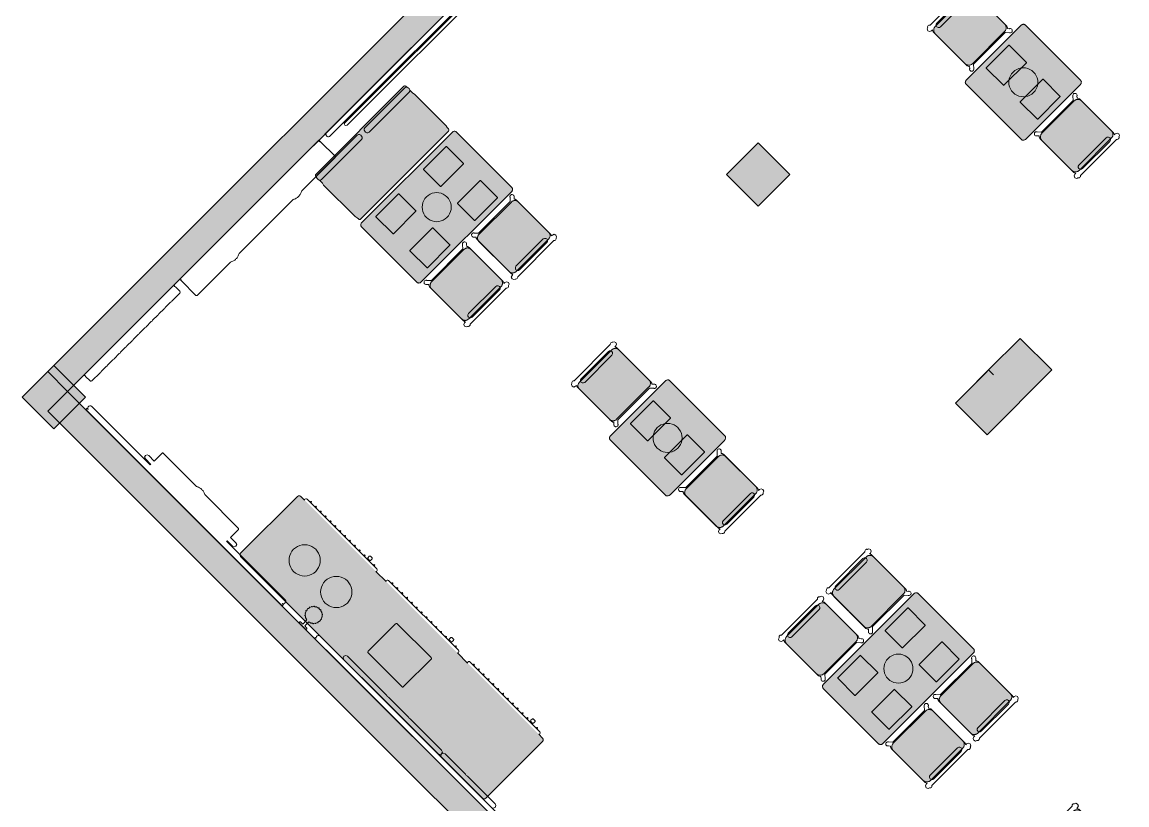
# Model space of a CAD drawing. Extents: x 2172.2 to 2210.6, y 415.3 to 458.1.
# Drawn here: x 2172.16 to 2182.04, y 437.28 to 444.28 of the extents above; entities that cross this region are included whole.
import ezdxf

# ---------------------------------------------------------------- set-up
doc = ezdxf.new("R2010")
doc.units = 0
for name, color, linetype, lineweight in [('AYAA_M3_BANQUETTES', 7, 'CONTINUOUS', 18), ('AYAA_M3_CHAIRS', 7, 'CONTINUOUS', 18), ('AYAA_M3_COLUMNS', 8, 'CONTINUOUS', 30), ('AYAA_M3_FINE_DETAIL', 8, 'CONTINUOUS', 9), ('AYAA_M3_SERVICE', 7, 'CONTINUOUS', 18), ('AYAA_M3_TABLES', 7, 'CONTINUOUS', 18), ('AYAA_M3_WALL_DECOR', 32, 'CONTINUOUS', 13), ('AYAA_M3_WALL_LIGHTS', 32, 'CONTINUOUS', 13), ('AYAA_M3_WALLS', 7, 'CONTINUOUS', 30)]:
    doc.layers.add(name, color=color, linetype=linetype, lineweight=lineweight)

# ---------------------------------------------------------------- blocks, each defined once
blk = doc.blocks.new('AYAA_M3_ARCHITECTURE')
at = {"layer": 'AYAA_M3_COLUMNS', "true_color": 0xcfdadc}
for points in [[(-10.97166, 8.919112), (-11.254499, 8.636272), (-11.537308, 8.919147), (-11.254499, 9.201951)], [(-9.297087, 7.065432), (-9.193361, 7.169158), (-9.150741, 7.126539), (-9.193356, 7.169164), (-8.910547, 7.451969), (-8.627707, 7.169129), (-9.207532, 6.589305), (-9.49034, 6.87218), (-9.207532, 7.154984)], [(-17.554712, 7.207803), (-17.271873, 6.924963), (-17.554712, 6.642124), (-17.837521, 6.924998)]]:
    blk.add_hatch(color=256, dxfattribs=at).paths.add_polyline_path(points)
at = {"layer": 'AYAA_M3_WALLS', "true_color": 0xe1e6e6}
for points in [[(-17.430969, 6.977996), (-17.607746, 7.154773), (-13.39339, 11.369129), (-17.363581, 15.33932), (-17.186804, 15.516096), (-13.039837, 11.369129)], [(-17.430969, 6.977996), (-3.56182, -6.891153), (-3.738596, -7.06793), (-17.607746, 6.80122)]]:
    blk.add_hatch(color=256, dxfattribs=at).paths.add_polyline_path(points)
at = {"layer": 'AYAA_M3_COLUMNS', "linetype": 'CONTINUOUS', "lineweight": -2}
for points in [[(-10.97166, 8.919112), (-11.254499, 8.636272), (-11.537308, 8.919147), (-11.254499, 9.201951)], [(-9.297087, 7.065432), (-9.193361, 7.169158), (-9.150741, 7.126539), (-9.193356, 7.169164), (-8.910547, 7.451969), (-8.627707, 7.169129), (-9.207532, 6.589305), (-9.49034, 6.87218), (-9.207532, 7.154984)], [(-17.554712, 7.207803), (-17.271873, 6.924963), (-17.554712, 6.642124), (-17.837521, 6.924998)]]:
    blk.add_lwpolyline(points, close=True, dxfattribs=at)
at = {"layer": 'AYAA_M3_WALLS', "linetype": 'CONTINUOUS', "lineweight": -2}
for points in [[(-17.430969, 6.977996), (-17.607746, 7.154773), (-13.39339, 11.369129), (-17.363581, 15.33932), (-17.186804, 15.516096), (-13.039837, 11.369129)], [(-17.430969, 6.977996), (-3.56182, -6.891153), (-3.738596, -7.06793), (-17.607746, 6.80122)]]:
    blk.add_lwpolyline(points, close=True, dxfattribs=at)
blk = doc.blocks.new('AYAA_M3_UNIQUE_WALL_COMPOSITION_01')
at = {"color": 0, "linetype": 'CONTINUOUS', "lineweight": -2}
blk.add_lwpolyline([(-0.88, -0.008), (-0.878931, -0.004005), (-0.875994, -0.001069), (-0.872429, -0.000115), (-0.872314, 0), (-0.88, 0), (-0.88, 0.013), (0.88, 0.013), (0.88, 0), (0.872314, 0), (0.872429, -0.000115), (0.875994, -0.001069), (0.878931, -0.004005), (0.88, -0.008), (0.88, -0.192), (0.878931, -0.195995), (0.875994, -0.198931), (0.872, -0.2), (0.451423, -0.2), (0.444652, -0.203656), (0.438095, -0.206627), (0.431358, -0.209162), (0.42447, -0.211252), (0.41746, -0.212886), (0.410358, -0.214059), (0.403194, -0.214764), (0.396, -0.215), (0.388805, -0.214764), (0.381642, -0.214059), (0.37454, -0.212886), (0.36753, -0.211252), (0.360641, -0.209162), (0.353905, -0.206627), (0.347348, -0.203656), (0.340577, -0.2), (-0.340577, -0.2), (-0.347348, -0.203656), (-0.353905, -0.206627), (-0.360641, -0.209162), (-0.36753, -0.211252), (-0.37454, -0.212886), (-0.381642, -0.214059), (-0.388805, -0.214764), (-0.396, -0.215), (-0.403194, -0.214764), (-0.410358, -0.214059), (-0.41746, -0.212886), (-0.42447, -0.211252), (-0.431358, -0.209162), (-0.438095, -0.206627), (-0.444652, -0.203656), (-0.451423, -0.2), (-0.872, -0.2), (-0.875994, -0.198931), (-0.878931, -0.195995), (-0.88, -0.192)], close=True, dxfattribs=at)
blk = doc.blocks.new('AYAA_M3_UNIQUE_WALL_COMPOSITION_06')
at = {"color": 0, "linetype": 'CONTINUOUS', "lineweight": -2}
blk.add_lwpolyline([(-0.5675, -0.018), (-0.5675, -0.007), (0.5675, -0.007), (0.5675, -0.018), (0.562889, -0.018), (0.565897, -0.021008), (0.5675, -0.027), (0.5675, -0.083), (0.565897, -0.088992), (0.561492, -0.093397), (0.5555, -0.095), (0.45341, -0.095), (0.445893, -0.098439), (0.438376, -0.095), (0.372338, -0.095), (0.364821, -0.098439), (0.357305, -0.095), (0.291267, -0.095), (0.28375, -0.098439), (0.276233, -0.095), (0.210195, -0.095), (0.202679, -0.098439), (0.195162, -0.095), (0.129124, -0.095), (0.121607, -0.098439), (0.11409, -0.095), (0.048053, -0.095), (0.040536, -0.098439), (0.033019, -0.095), (-0.033019, -0.095), (-0.040536, -0.098439), (-0.048053, -0.095), (-0.11409, -0.095), (-0.121607, -0.098439), (-0.129124, -0.095), (-0.195162, -0.095), (-0.202679, -0.098439), (-0.210195, -0.095), (-0.276233, -0.095), (-0.28375, -0.098439), (-0.291267, -0.095), (-0.357305, -0.095), (-0.364821, -0.098439), (-0.372338, -0.095), (-0.438376, -0.095), (-0.445893, -0.098439), (-0.45341, -0.095), (-0.5555, -0.095), (-0.561492, -0.093397), (-0.565897, -0.088992), (-0.5675, -0.083), (-0.5675, -0.027), (-0.565897, -0.021008), (-0.562889, -0.018)], close=True, dxfattribs=at)
blk = doc.blocks.new('AYAA_M3_SCONCE')
at = {"color": 0, "linetype": 'CONTINUOUS', "lineweight": -2}
blk.add_lwpolyline([(-0.066057, -0.178967), (-0.064423, -0.178291), (-0.064952, -0.1775), (-0.069291, -0.168701), (-0.071015, -0.163622), (-0.072921, -0.164412), (-0.075043, -0.163533), (-0.075921, -0.161412), (-0.075043, -0.15929), (-0.072921, -0.158412), (-0.072618, -0.158538), (-0.074358, -0.149789), (-0.074835, -0.142517), (-0.076, -0.143), (-0.078121, -0.142121), (-0.079, -0.14), (-0.078121, -0.137879), (-0.076, -0.137), (-0.074835, -0.137483), (-0.074358, -0.130211), (-0.072618, -0.121462), (-0.072921, -0.121588), (-0.075043, -0.12071), (-0.075921, -0.118588), (-0.075043, -0.116467), (-0.072921, -0.115588), (-0.071015, -0.116378), (-0.069291, -0.111299), (-0.064952, -0.1025), (-0.064423, -0.101709), (-0.066057, -0.101033), (-0.066935, -0.098911), (-0.066057, -0.09679), (-0.063935, -0.095911), (-0.061814, -0.09679), (-0.061555, -0.097416), (-0.059501, -0.094343), (-0.053033, -0.086967), (-0.050898, -0.085095), (-0.051891, -0.084684), (-0.052769, -0.082563), (-0.051891, -0.080442), (-0.049769, -0.079563), (-0.047648, -0.080442), (-0.0471, -0.081764), (-0.045657, -0.080499), (-0.0375, -0.075048), (-0.033493, -0.073072), (-0.033693, -0.072989), (-0.034572, -0.070868), (-0.033693, -0.068747), (-0.031572, -0.067868), (-0.02945, -0.068747), (-0.028646, -0.07069), (-0.019411, -0.067556), (-0.013177, -0.066316), (-0.013816, -0.064774), (-0.012937, -0.062652), (-0.012, -0.062264), (-0.012, -0.014), (-0.037, -0.014), (-0.040995, -0.012931), (-0.043931, -0.009995), (-0.045, -0.006), (-0.043931, -0.002005), (-0.040995, 0.000931), (-0.037, 0.002), (0.037, 0.002), (0.040995, 0.000931), (0.043931, -0.002005), (0.045, -0.006), (0.043931, -0.009995), (0.040995, -0.012931), (0.037, -0.014), (0.012, -0.014), (0.012, -0.062264), (0.012937, -0.062652), (0.013816, -0.064774), (0.013177, -0.066316), (0.019411, -0.067556), (0.028646, -0.07069), (0.02945, -0.068747), (0.031572, -0.067868), (0.033693, -0.068747), (0.034572, -0.070868), (0.033693, -0.072989), (0.033493, -0.073072), (0.0375, -0.075048), (0.045657, -0.080499), (0.0471, -0.081764), (0.047648, -0.080442), (0.049769, -0.079563), (0.051891, -0.080442), (0.052769, -0.082563), (0.051891, -0.084684), (0.050898, -0.085095), (0.053033, -0.086967), (0.059501, -0.094343), (0.061555, -0.097416), (0.061814, -0.09679), (0.063935, -0.095911), (0.066057, -0.09679), (0.066935, -0.098911), (0.066057, -0.101033), (0.064423, -0.101709), (0.064952, -0.1025), (0.069291, -0.111299), (0.071015, -0.116378), (0.072921, -0.115588), (0.075043, -0.116467), (0.075921, -0.118588), (0.075043, -0.12071), (0.072921, -0.121588), (0.072618, -0.121462), (0.074358, -0.130211), (0.074835, -0.137483), (0.076, -0.137), (0.078121, -0.137879), (0.079, -0.14), (0.078121, -0.142121), (0.076, -0.143), (0.074835, -0.142517), (0.074358, -0.149789), (0.072618, -0.158538), (0.072921, -0.158412), (0.075043, -0.15929), (0.075921, -0.161412), (0.075043, -0.163533), (0.072921, -0.164412), (0.071015, -0.163622), (0.069291, -0.168701), (0.064952, -0.1775), (0.064423, -0.178291), (0.066057, -0.178967), (0.066935, -0.181089), (0.066057, -0.18321), (0.063935, -0.184089), (0.061814, -0.18321), (0.061555, -0.182584), (0.059501, -0.185657), (0.053033, -0.193033), (0.050898, -0.194905), (0.051891, -0.195316), (0.052769, -0.197437), (0.051891, -0.199558), (0.049769, -0.200437), (0.047648, -0.199558), (0.0471, -0.198236), (0.045657, -0.199501), (0.0375, -0.204952), (0.033493, -0.206928), (0.033693, -0.207011), (0.034572, -0.209132), (0.033693, -0.211253), (0.031572, -0.212132), (0.02945, -0.211253), (0.028646, -0.20931), (0.019411, -0.212444), (0.013177, -0.213684), (0.013816, -0.215226), (0.012937, -0.217348), (0.010816, -0.218226), (0.008695, -0.217348), (0.007816, -0.215226), (0.008131, -0.214467), (0, -0.215), (-0.008131, -0.214467), (-0.007816, -0.215226), (-0.008695, -0.217348), (-0.010816, -0.218226), (-0.012937, -0.217348), (-0.013816, -0.215226), (-0.013177, -0.213684), (-0.019411, -0.212444), (-0.028646, -0.20931), (-0.02945, -0.211253), (-0.031572, -0.212132), (-0.033693, -0.211253), (-0.034572, -0.209132), (-0.033693, -0.207011), (-0.033493, -0.206928), (-0.0375, -0.204952), (-0.045657, -0.199501), (-0.0471, -0.198236), (-0.047648, -0.199558), (-0.049769, -0.200437), (-0.051891, -0.199558), (-0.052769, -0.197437), (-0.051891, -0.195316), (-0.050898, -0.194905), (-0.053033, -0.193033), (-0.059501, -0.185657), (-0.061555, -0.182584), (-0.061814, -0.18321), (-0.063935, -0.184089), (-0.066057, -0.18321), (-0.066935, -0.181089)], close=True, dxfattribs=at)
blk = doc.blocks.new('AYAA_M3_UNIQUE_WALL_COMPOSITION_25')
at = {"color": 0, "linetype": 'CONTINUOUS', "lineweight": -2}
for points in [[(-1.242, 0.00436), (1.242, 0.00436), (1.242, -0.00576), (1.234257, -0.00576), (1.239788, -0.011291), (1.242, -0.01956), (1.242, -0.02784), (1.239788, -0.036109), (1.233709, -0.042188), (1.22544, -0.0444), (-1.22544, -0.0444), (-1.233709, -0.042188), (-1.239788, -0.036109), (-1.242, -0.02784), (-1.242, -0.01956), (-1.239788, -0.011291), (-1.234257, -0.00576), (-1.242, -0.00576)], [(-0.945518, -0.04486), (-0.596095, -0.04486), (-0.584101, -0.049834), (-0.572093, -0.04486), (-0.314493, -0.04486), (-0.298243, -0.051597), (-0.291512, -0.06786), (-0.298243, -0.084123), (-0.314493, -0.09086), (-0.572093, -0.09086), (-0.584101, -0.085886), (-0.596095, -0.09086), (-0.945518, -0.09086), (-0.961781, -0.084123), (-0.968518, -0.06786), (-0.961781, -0.051597)], [(-0.268469, -0.04486), (0.1288, -0.04486), (0.137619, -0.04852), (0.146454, -0.04486), (0.404054, -0.04486), (0.41477, -0.049303), (0.425495, -0.04486), (0.921633, -0.04486), (0.937866, -0.051597), (0.94459, -0.06786), (0.937866, -0.084123), (0.921633, -0.09086), (0.425495, -0.09086), (0.41477, -0.086417), (0.404054, -0.09086), (0.146454, -0.09086), (0.137619, -0.0872), (0.1288, -0.09086), (-0.268469, -0.09086), (-0.284733, -0.084123), (-0.291469, -0.06786), (-0.284733, -0.051597)]]:
    blk.add_lwpolyline(points, close=True, dxfattribs=at)
blk = doc.blocks.new('AYAA_M3_UNIQUE_WALL_COMPOSITION_26')
at = {"color": 0, "linetype": 'CONTINUOUS', "lineweight": -2}
blk.add_lwpolyline([(-0.552, -0.05632), (-0.483, -0.05632), (-0.483, -0.04942), (-1.22544, -0.04942), (-1.233709, -0.047208), (-1.239788, -0.041129), (-1.242, -0.03286), (-1.242, -0.02458), (-1.239788, -0.016311), (-1.233709, -0.010232), (-1.22716, -0.00848), (-1.242, -0.00848), (-1.242, 0.00808), (1.242, 0.00808), (1.242, -0.00848), (1.22716, -0.00848), (1.233709, -0.010232), (1.239788, -0.016311), (1.242, -0.02458), (1.242, -0.03286), (1.239788, -0.041129), (1.233709, -0.047208), (1.22544, -0.04942), (0.483, -0.04942), (0.483, -0.05632), (0.552, -0.05632), (0.566948, -0.062518), (0.57314, -0.07748), (0.566948, -0.092442), (0.552, -0.09864), (0.483, -0.09864), (0.483, -0.19892), (0.482017, -0.202595), (0.479315, -0.205297), (0.47564, -0.20628), (0.053346, -0.20628), (0.048829, -0.208695), (0.042248, -0.211676), (0.035487, -0.214221), (0.028574, -0.216318), (0.021538, -0.217959), (0.01441, -0.219136), (0.007221, -0.219844), (0, -0.22008), (-0.007221, -0.219844), (-0.01441, -0.219136), (-0.021538, -0.217959), (-0.028574, -0.216318), (-0.035487, -0.214221), (-0.042248, -0.211676), (-0.048829, -0.208695), (-0.053346, -0.20628), (-0.47564, -0.20628), (-0.479315, -0.205297), (-0.482017, -0.202595), (-0.483, -0.19892), (-0.483, -0.09864), (-0.552, -0.09864), (-0.566962, -0.092442), (-0.57316, -0.07748), (-0.566962, -0.062518)], close=True, dxfattribs=at)
blk = doc.blocks.new('AYAA_M3_UNIQUE_WALL_COMPOSITION_27')
at = {"color": 0, "linetype": 'CONTINUOUS', "lineweight": -2}
for points in [[(-1.103088, -0.000782), (1.103088, -0.000782), (1.103088, -0.00977), (1.09621, -0.00977), (1.101123, -0.014682), (1.103088, -0.022027), (1.103088, -0.029381), (1.101123, -0.036725), (1.095724, -0.042124), (1.08838, -0.044088), (-1.08838, -0.044088), (-1.095724, -0.042124), (-1.101123, -0.036725), (-1.103088, -0.029381), (-1.103088, -0.022027), (-1.101123, -0.014682), (-1.09621, -0.00977), (-1.103088, -0.00977)], [(-0.914932, -0.05861), (-0.904532, -0.054302), (0.904532, -0.054302), (0.914932, -0.05861), (0.91924, -0.06901), (0.914932, -0.07941), (0.904532, -0.083718), (-0.904532, -0.083718), (-0.914932, -0.07941), (-0.91924, -0.06901)]]:
    blk.add_lwpolyline(points, close=True, dxfattribs=at)
blk = doc.blocks.new('AYAA_M3_CHAIR_OLIVE')
at = {"true_color": 0x729160}
blk.add_hatch(color=256, dxfattribs=at).paths.add_polyline_path([(-0.247475, -0.204863), (-0.248872, -0.200013), (-0.249717, -0.195038), (-0.25, -0.19), (-0.25, 0.19), (-0.249717, 0.195038), (-0.248872, 0.200013), (-0.247475, 0.204863), (-0.245544, 0.209525), (-0.243103, 0.213941), (-0.240182, 0.218057), (-0.23682, 0.22182), (-0.233057, 0.225182), (-0.228941, 0.228103), (-0.224525, 0.230544), (-0.219863, 0.232475), (-0.215013, 0.233872), (-0.210038, 0.234717), (-0.205, 0.235), (0.205, 0.235), (0.210038, 0.234717), (0.215013, 0.233872), (0.219863, 0.232475), (0.224525, 0.230544), (0.228941, 0.228103), (0.233057, 0.225182), (0.23682, 0.22182), (0.240182, 0.218057), (0.243103, 0.213941), (0.245544, 0.209525), (0.247475, 0.204863), (0.248872, 0.200013), (0.249717, 0.195038), (0.25, 0.19), (0.25, -0.19), (0.249717, -0.195038), (0.248872, -0.200013), (0.247475, -0.204863), (0.245544, -0.209525), (0.243103, -0.213941), (0.240182, -0.218057), (0.23682, -0.22182), (0.233057, -0.225182), (0.228941, -0.228103), (0.224525, -0.230544), (0.219863, -0.232475), (0.215013, -0.233872), (0.210038, -0.234717), (0.205, -0.235), (-0.205, -0.235), (-0.210038, -0.234717), (-0.215013, -0.233872), (-0.219863, -0.232475), (-0.224525, -0.230544), (-0.228941, -0.228103), (-0.233057, -0.225182), (-0.23682, -0.22182), (-0.240182, -0.218057), (-0.243103, -0.213941), (-0.245544, -0.209525)])
at = {"color": 0, "linetype": 'CONTINUOUS', "lineweight": -2}
for points in [[(-0.255, -0.233), (-0.242972, -0.233), (-0.245992, -0.22998), (-0.25, -0.215), (-0.25, 0.215), (-0.245992, 0.22998), (-0.240149, 0.235823), (-0.252556, 0.249383), (-0.254118, 0.250179), (-0.258321, 0.254382), (-0.26102, 0.259679), (-0.26195, 0.26555), (-0.26102, 0.271421), (-0.258321, 0.276718), (-0.254118, 0.280921), (-0.248821, 0.28362), (-0.24295, 0.28455), (-0.237079, 0.28362), (-0.231782, 0.280921), (-0.227579, 0.276718), (-0.22608, 0.273776), (-0.20172, 0.24715), (-0.200943, 0.245), (0.200943, 0.245), (0.20172, 0.24715), (0.22608, 0.273776), (0.227579, 0.276718), (0.231782, 0.280921), (0.237079, 0.28362), (0.24295, 0.28455), (0.248821, 0.28362), (0.254118, 0.280921), (0.258321, 0.276718), (0.26102, 0.271421), (0.26195, 0.26555), (0.26102, 0.259679), (0.258321, 0.254382), (0.254118, 0.250179), (0.252556, 0.249383), (0.240149, 0.235823), (0.245992, 0.22998), (0.25, 0.215), (0.25, -0.215), (0.245992, -0.22998), (0.242972, -0.233), (0.255, -0.233), (0.270556, -0.239444), (0.277, -0.255), (0.270556, -0.270556), (0.259027, -0.275332), (0.258321, -0.276718), (0.254118, -0.280921), (0.248821, -0.28362), (0.24295, -0.28455), (0.237079, -0.28362), (0.231782, -0.280921), (0.227861, -0.277), (-0.227861, -0.277), (-0.231782, -0.280921), (-0.237079, -0.28362), (-0.24295, -0.28455), (-0.248821, -0.28362), (-0.254118, -0.280921), (-0.258321, -0.276718), (-0.259027, -0.275332), (-0.270556, -0.270556), (-0.277, -0.255), (-0.270556, -0.239444)], [(-0.247475, -0.204863), (-0.248872, -0.200013), (-0.249717, -0.195038), (-0.25, -0.19), (-0.25, 0.19), (-0.249717, 0.195038), (-0.248872, 0.200013), (-0.247475, 0.204863), (-0.245544, 0.209525), (-0.243103, 0.213941), (-0.240182, 0.218057), (-0.23682, 0.22182), (-0.233057, 0.225182), (-0.228941, 0.228103), (-0.224525, 0.230544), (-0.219863, 0.232475), (-0.215013, 0.233872), (-0.210038, 0.234717), (-0.205, 0.235), (0.205, 0.235), (0.210038, 0.234717), (0.215013, 0.233872), (0.219863, 0.232475), (0.224525, 0.230544), (0.228941, 0.228103), (0.233057, 0.225182), (0.23682, 0.22182), (0.240182, 0.218057), (0.243103, 0.213941), (0.245544, 0.209525), (0.247475, 0.204863), (0.248872, 0.200013), (0.249717, 0.195038), (0.25, 0.19), (0.25, -0.19), (0.249717, -0.195038), (0.248872, -0.200013), (0.247475, -0.204863), (0.245544, -0.209525), (0.243103, -0.213941), (0.240182, -0.218057), (0.23682, -0.22182), (0.233057, -0.225182), (0.228941, -0.228103), (0.224525, -0.230544), (0.219863, -0.232475), (0.215013, -0.233872), (0.210038, -0.234717), (0.205, -0.235), (-0.205, -0.235), (-0.210038, -0.234717), (-0.215013, -0.233872), (-0.219863, -0.232475), (-0.224525, -0.230544), (-0.228941, -0.228103), (-0.233057, -0.225182), (-0.23682, -0.22182), (-0.240182, -0.218057), (-0.243103, -0.213941), (-0.245544, -0.209525)], [(-0.183735, -0.203506), (-0.1725, -0.2005), (0.1725, -0.2005), (0.183735, -0.203506), (0.191994, -0.211765), (0.195, -0.223), (0.191994, -0.234235), (0.183735, -0.242494), (0.1725, -0.2455), (-0.1725, -0.2455), (-0.183735, -0.242494), (-0.191994, -0.234235), (-0.195, -0.223), (-0.191994, -0.211765)]]:
    blk.add_lwpolyline(points, close=True, dxfattribs=at)
blk = doc.blocks.new('AYAA_M3_DINING_2')
at = {"true_color": 0xf9f9f5}
blk.add_hatch(color=256, dxfattribs=at).paths.add_polyline_path([(-0.595225, -0.364695), (-0.597275, -0.36135), (-0.598776, -0.357725), (-0.599692, -0.353911), (-0.6, -0.35), (-0.6, 0.35), (-0.599692, 0.353911), (-0.598776, 0.357725), (-0.597275, 0.36135), (-0.595225, 0.364695), (-0.592678, 0.367678), (-0.589695, 0.370225), (-0.58635, 0.372275), (-0.582725, 0.373776), (-0.578911, 0.374692), (-0.575, 0.375), (0.575, 0.375), (0.578911, 0.374692), (0.582725, 0.373776), (0.58635, 0.372275), (0.589695, 0.370225), (0.592678, 0.367678), (0.595225, 0.364695), (0.597275, 0.36135), (0.598776, 0.357725), (0.599692, 0.353911), (0.6, 0.35), (0.6, -0.35), (0.599692, -0.353911), (0.598776, -0.357725), (0.597275, -0.36135), (0.595225, -0.364695), (0.592678, -0.367678), (0.589695, -0.370225), (0.58635, -0.372275), (0.582725, -0.373776), (0.578911, -0.374692), (0.575, -0.375), (-0.575, -0.375), (-0.578911, -0.374692), (-0.582725, -0.373776), (-0.58635, -0.372275), (-0.589695, -0.370225), (-0.592678, -0.367678)])
at = {"color": 0, "linetype": 'CONTINUOUS', "lineweight": -2}
blk.add_lwpolyline([(-0.599692, 0.353911), (-0.598776, 0.357725), (-0.597275, 0.36135), (-0.595225, 0.364695), (-0.592678, 0.367678), (-0.589695, 0.370225), (-0.58635, 0.372275), (-0.582725, 0.373776), (-0.578911, 0.374692), (-0.575, 0.375), (0.575, 0.375), (0.578911, 0.374692), (0.582725, 0.373776), (0.58635, 0.372275), (0.589695, 0.370225), (0.592678, 0.367678), (0.595225, 0.364695), (0.597275, 0.36135), (0.598776, 0.357725), (0.599692, 0.353911), (0.6, 0.35), (0.6, -0.35), (0.599692, -0.353911), (0.598776, -0.357725), (0.597275, -0.36135), (0.595225, -0.364695), (0.592678, -0.367678), (0.589695, -0.370225), (0.58635, -0.372275), (0.582725, -0.373776), (0.578911, -0.374692), (0.575, -0.375), (-0.575, -0.375), (-0.578911, -0.374692), (-0.582725, -0.373776), (-0.58635, -0.372275), (-0.589695, -0.370225), (-0.592678, -0.367678), (-0.595225, -0.364695), (-0.597275, -0.36135), (-0.598776, -0.357725), (-0.599692, -0.353911), (-0.6, -0.35), (-0.6, 0.35)], close=True, dxfattribs=at)
at = {"layer": 'AYAA_M3_FINE_DETAIL', "linetype": 'CONTINUOUS', "lineweight": -2}
for points in [[(-0.443, 0.325), (-0.157, 0.325), (-0.156001, 0.324733), (-0.155267, 0.323999), (-0.155, 0.323), (-0.155, 0.107), (-0.155267, 0.106001), (-0.156001, 0.105267), (-0.157, 0.105), (-0.443, 0.105), (-0.443999, 0.105267), (-0.444733, 0.106001), (-0.445, 0.107), (-0.445, 0.323), (-0.444733, 0.323999), (-0.443999, 0.324733)], [(0.155, 0.323), (0.155267, 0.323999), (0.156001, 0.324733), (0.157, 0.325), (0.443, 0.325), (0.443999, 0.324733), (0.444733, 0.323999), (0.445, 0.323), (0.445, 0.107), (0.444733, 0.106001), (0.443999, 0.105267), (0.443, 0.105), (0.157, 0.105), (0.156001, 0.105267), (0.155267, 0.106001), (0.155, 0.107)], [(-0.123637, 0.040172), (-0.115831, 0.059019), (-0.105172, 0.076412), (-0.091924, 0.091924), (-0.076412, 0.105172), (-0.059019, 0.115831), (-0.040172, 0.123637), (-0.020336, 0.128399), (0, 0.13), (0.020336, 0.128399), (0.040172, 0.123637), (0.059019, 0.115831), (0.076412, 0.105172), (0.091924, 0.091924), (0.105172, 0.076412), (0.115831, 0.059019), (0.123637, 0.040172), (0.128399, 0.020336), (0.13, 0), (0.128399, -0.020336), (0.123637, -0.040172), (0.115831, -0.059019), (0.105172, -0.076412), (0.091924, -0.091924), (0.076412, -0.105172), (0.059019, -0.115831), (0.040172, -0.123637), (0.020336, -0.128399), (0, -0.13), (-0.020336, -0.128399), (-0.040172, -0.123637), (-0.059019, -0.115831), (-0.076412, -0.105172), (-0.091924, -0.091924), (-0.105172, -0.076412), (-0.115831, -0.059019), (-0.123637, -0.040172), (-0.128399, -0.020336), (-0.13, 0), (-0.128399, 0.020336)], [(-0.443999, -0.105267), (-0.443, -0.105), (-0.157, -0.105), (-0.156001, -0.105267), (-0.155267, -0.106001), (-0.155, -0.107), (-0.155, -0.323), (-0.155267, -0.323999), (-0.156001, -0.324733), (-0.157, -0.325), (-0.443, -0.325), (-0.443999, -0.324733), (-0.444733, -0.323999), (-0.445, -0.323), (-0.445, -0.107), (-0.444733, -0.106001)], [(0.155267, -0.106001), (0.156001, -0.105267), (0.157, -0.105), (0.443, -0.105), (0.443999, -0.105267), (0.444733, -0.106001), (0.445, -0.107), (0.445, -0.323), (0.444733, -0.323999), (0.443999, -0.324733), (0.443, -0.325), (0.157, -0.325), (0.156001, -0.324733), (0.155267, -0.323999), (0.155, -0.323), (0.155, -0.107)]]:
    blk.add_lwpolyline(points, close=True, dxfattribs=at)
blk = doc.blocks.new('AYAA_M3_CHAIR_IVORY')
at = {"true_color": 0xeaeeee}
blk.add_hatch(color=256, dxfattribs=at).paths.add_polyline_path([(-0.247475, -0.204863), (-0.248872, -0.200013), (-0.249717, -0.195038), (-0.25, -0.19), (-0.25, 0.19), (-0.249717, 0.195038), (-0.248872, 0.200013), (-0.247475, 0.204863), (-0.245544, 0.209525), (-0.243103, 0.213941), (-0.240182, 0.218057), (-0.23682, 0.22182), (-0.233057, 0.225182), (-0.228941, 0.228103), (-0.224525, 0.230544), (-0.219863, 0.232475), (-0.215013, 0.233872), (-0.210038, 0.234717), (-0.205, 0.235), (0.205, 0.235), (0.210038, 0.234717), (0.215013, 0.233872), (0.219863, 0.232475), (0.224525, 0.230544), (0.228941, 0.228103), (0.233057, 0.225182), (0.23682, 0.22182), (0.240182, 0.218057), (0.243103, 0.213941), (0.245544, 0.209525), (0.247475, 0.204863), (0.248872, 0.200013), (0.249717, 0.195038), (0.25, 0.19), (0.25, -0.19), (0.249717, -0.195038), (0.248872, -0.200013), (0.247475, -0.204863), (0.245544, -0.209525), (0.243103, -0.213941), (0.240182, -0.218057), (0.23682, -0.22182), (0.233057, -0.225182), (0.228941, -0.228103), (0.224525, -0.230544), (0.219863, -0.232475), (0.215013, -0.233872), (0.210038, -0.234717), (0.205, -0.235), (-0.205, -0.235), (-0.210038, -0.234717), (-0.215013, -0.233872), (-0.219863, -0.232475), (-0.224525, -0.230544), (-0.228941, -0.228103), (-0.233057, -0.225182), (-0.23682, -0.22182), (-0.240182, -0.218057), (-0.243103, -0.213941), (-0.245544, -0.209525)])
at = {"color": 0, "linetype": 'CONTINUOUS', "lineweight": -2}
for points in [[(-0.255, -0.233), (-0.242972, -0.233), (-0.245992, -0.22998), (-0.25, -0.215), (-0.25, 0.215), (-0.245992, 0.22998), (-0.240149, 0.235823), (-0.252556, 0.249383), (-0.254118, 0.250179), (-0.258321, 0.254382), (-0.26102, 0.259679), (-0.26195, 0.26555), (-0.26102, 0.271421), (-0.258321, 0.276718), (-0.254118, 0.280921), (-0.248821, 0.28362), (-0.24295, 0.28455), (-0.237079, 0.28362), (-0.231782, 0.280921), (-0.227579, 0.276718), (-0.22608, 0.273776), (-0.20172, 0.24715), (-0.200943, 0.245), (0.200943, 0.245), (0.20172, 0.24715), (0.22608, 0.273776), (0.227579, 0.276718), (0.231782, 0.280921), (0.237079, 0.28362), (0.24295, 0.28455), (0.248821, 0.28362), (0.254118, 0.280921), (0.258321, 0.276718), (0.26102, 0.271421), (0.26195, 0.26555), (0.26102, 0.259679), (0.258321, 0.254382), (0.254118, 0.250179), (0.252556, 0.249383), (0.240149, 0.235823), (0.245992, 0.22998), (0.25, 0.215), (0.25, -0.215), (0.245992, -0.22998), (0.242972, -0.233), (0.255, -0.233), (0.270556, -0.239444), (0.277, -0.255), (0.270556, -0.270556), (0.259027, -0.275332), (0.258321, -0.276718), (0.254118, -0.280921), (0.248821, -0.28362), (0.24295, -0.28455), (0.237079, -0.28362), (0.231782, -0.280921), (0.227861, -0.277), (-0.227861, -0.277), (-0.231782, -0.280921), (-0.237079, -0.28362), (-0.24295, -0.28455), (-0.248821, -0.28362), (-0.254118, -0.280921), (-0.258321, -0.276718), (-0.259027, -0.275332), (-0.270556, -0.270556), (-0.277, -0.255), (-0.270556, -0.239444)], [(-0.247475, -0.204863), (-0.248872, -0.200013), (-0.249717, -0.195038), (-0.25, -0.19), (-0.25, 0.19), (-0.249717, 0.195038), (-0.248872, 0.200013), (-0.247475, 0.204863), (-0.245544, 0.209525), (-0.243103, 0.213941), (-0.240182, 0.218057), (-0.23682, 0.22182), (-0.233057, 0.225182), (-0.228941, 0.228103), (-0.224525, 0.230544), (-0.219863, 0.232475), (-0.215013, 0.233872), (-0.210038, 0.234717), (-0.205, 0.235), (0.205, 0.235), (0.210038, 0.234717), (0.215013, 0.233872), (0.219863, 0.232475), (0.224525, 0.230544), (0.228941, 0.228103), (0.233057, 0.225182), (0.23682, 0.22182), (0.240182, 0.218057), (0.243103, 0.213941), (0.245544, 0.209525), (0.247475, 0.204863), (0.248872, 0.200013), (0.249717, 0.195038), (0.25, 0.19), (0.25, -0.19), (0.249717, -0.195038), (0.248872, -0.200013), (0.247475, -0.204863), (0.245544, -0.209525), (0.243103, -0.213941), (0.240182, -0.218057), (0.23682, -0.22182), (0.233057, -0.225182), (0.228941, -0.228103), (0.224525, -0.230544), (0.219863, -0.232475), (0.215013, -0.233872), (0.210038, -0.234717), (0.205, -0.235), (-0.205, -0.235), (-0.210038, -0.234717), (-0.215013, -0.233872), (-0.219863, -0.232475), (-0.224525, -0.230544), (-0.228941, -0.228103), (-0.233057, -0.225182), (-0.23682, -0.22182), (-0.240182, -0.218057), (-0.243103, -0.213941), (-0.245544, -0.209525)], [(-0.183735, -0.203506), (-0.1725, -0.2005), (0.1725, -0.2005), (0.183735, -0.203506), (0.191994, -0.211765), (0.195, -0.223), (0.191994, -0.234235), (0.183735, -0.242494), (0.1725, -0.2455), (-0.1725, -0.2455), (-0.183735, -0.242494), (-0.191994, -0.234235), (-0.195, -0.223), (-0.191994, -0.211765)]]:
    blk.add_lwpolyline(points, close=True, dxfattribs=at)
blk = doc.blocks.new('AYAA_M3_DINING_TWO_SQUARE')
at = {"true_color": 0xf9f9f5}
blk.add_hatch(color=256, dxfattribs=at).paths.add_polyline_path([(-0.365847, -0.367678), (-0.369032, -0.364695), (-0.371594, -0.36135), (-0.373471, -0.357725), (-0.374615, -0.353911), (-0.375, -0.35), (-0.375, 0.35), (-0.374615, 0.353911), (-0.373471, 0.357725), (-0.371594, 0.36135), (-0.369032, 0.364695), (-0.365847, 0.367678), (-0.362118, 0.370225), (-0.357937, 0.372275), (-0.353407, 0.373776), (-0.348639, 0.374692), (-0.34375, 0.375), (0.34375, 0.375), (0.348639, 0.374692), (0.353407, 0.373776), (0.357937, 0.372275), (0.362118, 0.370225), (0.365847, 0.367678), (0.369032, 0.364695), (0.371594, 0.36135), (0.373471, 0.357725), (0.374615, 0.353911), (0.375, 0.35), (0.375, -0.35), (0.374615, -0.353911), (0.373471, -0.357725), (0.371594, -0.36135), (0.369032, -0.364695), (0.365847, -0.367678), (0.362118, -0.370225), (0.357937, -0.372275), (0.353407, -0.373776), (0.348639, -0.374692), (0.34375, -0.375), (-0.34375, -0.375), (-0.348639, -0.374692), (-0.353407, -0.373776), (-0.357937, -0.372275), (-0.362118, -0.370225)])
at = {"color": 0, "linetype": 'CONTINUOUS', "lineweight": -2}
blk.add_lwpolyline([(-0.374615, 0.353911), (-0.373471, 0.357725), (-0.371594, 0.36135), (-0.369032, 0.364695), (-0.365847, 0.367678), (-0.362118, 0.370225), (-0.357937, 0.372275), (-0.353407, 0.373776), (-0.348639, 0.374692), (-0.34375, 0.375), (0.34375, 0.375), (0.348639, 0.374692), (0.353407, 0.373776), (0.357937, 0.372275), (0.362118, 0.370225), (0.365847, 0.367678), (0.369032, 0.364695), (0.371594, 0.36135), (0.373471, 0.357725), (0.374615, 0.353911), (0.375, 0.35), (0.375, -0.35), (0.374615, -0.353911), (0.373471, -0.357725), (0.371594, -0.36135), (0.369032, -0.364695), (0.365847, -0.367678), (0.362118, -0.370225), (0.357937, -0.372275), (0.353407, -0.373776), (0.348639, -0.374692), (0.34375, -0.375), (-0.34375, -0.375), (-0.348639, -0.374692), (-0.353407, -0.373776), (-0.357937, -0.372275), (-0.362118, -0.370225), (-0.365847, -0.367678), (-0.369032, -0.364695), (-0.371594, -0.36135), (-0.373471, -0.357725), (-0.374615, -0.353911), (-0.375, -0.35), (-0.375, 0.35)], close=True, dxfattribs=at)
at = {"layer": 'AYAA_M3_FINE_DETAIL', "linetype": 'CONTINUOUS', "lineweight": -2}
for points in [[(-0.144733, 0.106001), (-0.145, 0.107), (-0.145, 0.323), (-0.144733, 0.323999), (-0.143999, 0.324733), (-0.143, 0.325), (0.143, 0.325), (0.143999, 0.324733), (0.144733, 0.323999), (0.145, 0.323), (0.145, 0.107), (0.144733, 0.106001), (0.143999, 0.105267), (0.143, 0.105), (-0.143, 0.105), (-0.143999, 0.105267)], [(-0.123637, 0.040172), (-0.115831, 0.059019), (-0.105172, 0.076412), (-0.091924, 0.091924), (-0.076412, 0.105172), (-0.059019, 0.115831), (-0.040172, 0.123637), (-0.020336, 0.128399), (0, 0.13), (0.020336, 0.128399), (0.040172, 0.123637), (0.059019, 0.115831), (0.076412, 0.105172), (0.091924, 0.091924), (0.105172, 0.076412), (0.115831, 0.059019), (0.123637, 0.040172), (0.128399, 0.020336), (0.13, 0), (0.128399, -0.020336), (0.123637, -0.040172), (0.115831, -0.059019), (0.105172, -0.076412), (0.091924, -0.091924), (0.076412, -0.105172), (0.059019, -0.115831), (0.040172, -0.123637), (0.020336, -0.128399), (0, -0.13), (-0.020336, -0.128399), (-0.040172, -0.123637), (-0.059019, -0.115831), (-0.076412, -0.105172), (-0.091924, -0.091924), (-0.105172, -0.076412), (-0.115831, -0.059019), (-0.123637, -0.040172), (-0.128399, -0.020336), (-0.13, 0), (-0.128399, 0.020336)], [(-0.144733, -0.106001), (-0.143999, -0.105267), (-0.143, -0.105), (0.143, -0.105), (0.143999, -0.105267), (0.144733, -0.106001), (0.145, -0.107), (0.145, -0.323), (0.144733, -0.323999), (0.143999, -0.324733), (0.143, -0.325), (-0.143, -0.325), (-0.143999, -0.324733), (-0.144733, -0.323999), (-0.145, -0.323), (-0.145, -0.107)]]:
    blk.add_lwpolyline(points, close=True, dxfattribs=at)
blk = doc.blocks.new('AYAA_M3_PERIMETER_BENCH_2')
at = {"true_color": 0xa7bd99}
blk.add_hatch(color=256, dxfattribs=at).paths.add_polyline_path([(-0.57, -0.236453), (-0.57, -0.198688), (-0.575, -0.18), (-0.575, 0.22), (-0.57, 0.238688), (-0.57, 0.255), (-0.567996, 0.26249), (-0.56249, 0.267996), (-0.555, 0.27), (0.555, 0.27), (0.56249, 0.267996), (0.567996, 0.26249), (0.57, 0.255), (0.57, 0.238688), (0.575, 0.22), (0.575, -0.18), (0.57, -0.198688), (0.57, -0.236453), (0.572061, -0.238514), (0.575, -0.2495), (0.575, -0.2605), (0.572061, -0.271486), (0.569799, -0.273748), (0.57, -0.2745), (0.57, -0.2855), (0.568397, -0.291492), (0.563992, -0.295897), (0.558, -0.2975), (-0.558, -0.2975), (-0.563992, -0.295897), (-0.568397, -0.291492), (-0.57, -0.2855), (-0.57, -0.2745), (-0.569799, -0.273748), (-0.572061, -0.271486), (-0.575, -0.2605), (-0.575, -0.2495), (-0.572061, -0.238514)])
at = {"color": 0, "linetype": 'CONTINUOUS', "lineweight": -2}
for points in [[(-0.57, -0.236453), (-0.57, -0.198688), (-0.575, -0.18), (-0.575, 0.22), (-0.57, 0.238688), (-0.57, 0.255), (-0.567996, 0.26249), (-0.56249, 0.267996), (-0.555, 0.27), (0.555, 0.27), (0.56249, 0.267996), (0.567996, 0.26249), (0.57, 0.255), (0.57, 0.238688), (0.575, 0.22), (0.575, -0.18), (0.57, -0.198688), (0.57, -0.236453), (0.572061, -0.238514), (0.575, -0.2495), (0.575, -0.2605), (0.572061, -0.271486), (0.569799, -0.273748), (0.57, -0.2745), (0.57, -0.2855), (0.568397, -0.291492), (0.563992, -0.295897), (0.558, -0.2975), (-0.558, -0.2975), (-0.563992, -0.295897), (-0.568397, -0.291492), (-0.57, -0.2855), (-0.57, -0.2745), (-0.569799, -0.273748), (-0.572061, -0.271486), (-0.575, -0.2605), (-0.575, -0.2495), (-0.572061, -0.238514)], [(-0.553, -0.2275), (-0.047, -0.2275), (-0.036014, -0.230439), (-0.027939, -0.238514), (-0.025, -0.2495), (-0.025, -0.2605), (-0.027939, -0.271486), (-0.036014, -0.279561), (-0.047, -0.2825), (-0.553, -0.2825), (-0.563986, -0.279561), (-0.572061, -0.271486), (-0.575, -0.2605), (-0.575, -0.2495), (-0.572061, -0.238514), (-0.563986, -0.230439)], [(0.047, -0.2275), (0.553, -0.2275), (0.563986, -0.230439), (0.572061, -0.238514), (0.575, -0.2495), (0.575, -0.2605), (0.572061, -0.271486), (0.563986, -0.279561), (0.553, -0.2825), (0.047, -0.2825), (0.036014, -0.279561), (0.027939, -0.271486), (0.025, -0.2605), (0.025, -0.2495), (0.027939, -0.238514), (0.036014, -0.230439)]]:
    blk.add_lwpolyline(points, close=True, dxfattribs=at)
blk = doc.blocks.new('AYAA_M3_SIDEBOARD')
at = {"true_color": 0xe8ddc7}
blk.add_hatch(color=256, dxfattribs=at).paths.add_polyline_path([(-1.547328, 0.369987), (-1.539987, 0.377328), (-1.53, 0.38), (1.53, 0.38), (1.539987, 0.377328), (1.547328, 0.369987), (1.55, 0.36), (1.55, -0.36), (1.547328, -0.369987), (1.539987, -0.377328), (1.53, -0.38), (-1.53, -0.38), (-1.539987, -0.377328), (-1.547328, -0.369987), (-1.55, -0.36), (-1.55, 0.36)])
at = {"color": 0, "linetype": 'CONTINUOUS', "lineweight": -2}
for points in [[(-1.53, -0.38), (-1.539987, -0.377328), (-1.547328, -0.369987), (-1.55, -0.36), (-1.55, 0.36), (-1.547328, 0.369987), (-1.539987, 0.377328), (-1.53, 0.38), (1.53, 0.38), (1.539987, 0.377328), (1.547328, 0.369987), (1.55, 0.36), (1.55, -0.36), (1.547328, -0.369987), (1.539987, -0.377328), (1.53, -0.38), (1.481121, -0.38), (1.48313, -0.382009), (1.485, -0.389), (1.48313, -0.395991), (1.477991, -0.40113), (1.471, -0.403), (0.589, -0.403), (0.582009, -0.40113), (0.57687, -0.395991), (0.575, -0.389), (0.57687, -0.382009), (0.578879, -0.38), (0.451121, -0.38), (0.45313, -0.382009), (0.455, -0.389), (0.45313, -0.395991), (0.447991, -0.40113), (0.441, -0.403), (-0.441, -0.403), (-0.447991, -0.40113), (-0.45313, -0.395991), (-0.455, -0.389), (-0.45313, -0.382009), (-0.451121, -0.38), (-0.578879, -0.38), (-0.57687, -0.382009), (-0.575, -0.389), (-0.57687, -0.395991), (-0.582009, -0.40113), (-0.589, -0.403), (-1.471, -0.403), (-1.477991, -0.40113), (-1.48313, -0.395991), (-1.485, -0.389), (-1.48313, -0.382009), (-1.481121, -0.38)], [(-1.43, -0.415), (-1.433535, -0.413536), (-1.435, -0.41), (-1.433535, -0.406464), (-1.43, -0.405), (-1.426464, -0.406464), (-1.425, -0.41), (-1.426464, -0.413536)], [(-1.363461, -0.41), (-1.364926, -0.413536), (-1.368461, -0.415), (-1.371997, -0.413536), (-1.373461, -0.41), (-1.371997, -0.406464), (-1.368461, -0.405), (-1.364926, -0.406464)], [(-1.301923, -0.41), (-1.303388, -0.413536), (-1.306923, -0.415), (-1.310459, -0.413536), (-1.311923, -0.41), (-1.310459, -0.406464), (-1.306923, -0.405), (-1.303388, -0.406464)], [(-1.245385, -0.415), (-1.24892, -0.413536), (-1.250385, -0.41), (-1.24892, -0.406464), (-1.245385, -0.405), (-1.241849, -0.406464), (-1.240385, -0.41), (-1.241849, -0.413536)], [(-1.180311, -0.413536), (-1.183846, -0.415), (-1.187382, -0.413536), (-1.188846, -0.41), (-1.187382, -0.406464), (-1.183846, -0.405), (-1.180311, -0.406464), (-1.178846, -0.41)], [(-1.118772, -0.413536), (-1.122308, -0.415), (-1.125843, -0.413536), (-1.127308, -0.41), (-1.125843, -0.406464), (-1.122308, -0.405), (-1.118772, -0.406464), (-1.117308, -0.41)], [(-1.057234, -0.406464), (-1.055769, -0.41), (-1.057234, -0.413536), (-1.060769, -0.415), (-1.064305, -0.413536), (-1.065769, -0.41), (-1.064305, -0.406464), (-1.060769, -0.405)], [(-1.004231, -0.41), (-1.002766, -0.406464), (-0.999231, -0.405), (-0.995695, -0.406464), (-0.994231, -0.41), (-0.995695, -0.413536), (-0.999231, -0.415), (-1.002766, -0.413536)], [(-0.934157, -0.406464), (-0.932692, -0.41), (-0.934157, -0.413536), (-0.937692, -0.415), (-0.941228, -0.413536), (-0.942692, -0.41), (-0.941228, -0.406464), (-0.937692, -0.405)], [(-0.871154, -0.41), (-0.872618, -0.413536), (-0.876154, -0.415), (-0.879689, -0.413536), (-0.881154, -0.41), (-0.879689, -0.406464), (-0.876154, -0.405), (-0.872618, -0.406464)], [(-0.81108, -0.413536), (-0.814615, -0.415), (-0.818151, -0.413536), (-0.819615, -0.41), (-0.818151, -0.406464), (-0.814615, -0.405), (-0.81108, -0.406464), (-0.809615, -0.41)], [(-0.753077, -0.415), (-0.756612, -0.413536), (-0.758077, -0.41), (-0.756612, -0.406464), (-0.753077, -0.405), (-0.749541, -0.406464), (-0.748077, -0.41), (-0.749541, -0.413536)], [(-0.696538, -0.41), (-0.695074, -0.406464), (-0.691538, -0.405), (-0.688003, -0.406464), (-0.686538, -0.41), (-0.687306, -0.411855), (-0.686505, -0.412069), (-0.683569, -0.415005), (-0.6825, -0.419), (-0.6825, -0.435), (-0.683569, -0.438995), (-0.686505, -0.441931), (-0.6905, -0.443), (-0.7095, -0.443), (-0.713495, -0.441931), (-0.716431, -0.438995), (-0.7175, -0.435), (-0.7175, -0.419), (-0.716431, -0.415005), (-0.713495, -0.412069), (-0.7095, -0.411), (-0.696124, -0.411)], [(-0.633536, -0.413536), (-0.635, -0.41), (-0.633536, -0.406464), (-0.63, -0.405), (-0.626464, -0.406464), (-0.625, -0.41), (-0.626464, -0.413536), (-0.63, -0.415)], [(-0.396464, -0.406464), (-0.395, -0.41), (-0.396464, -0.413536), (-0.4, -0.415), (-0.403536, -0.413536), (-0.405, -0.41), (-0.403536, -0.406464), (-0.4, -0.405)], [(-0.338462, -0.405), (-0.334926, -0.406464), (-0.333462, -0.41), (-0.334926, -0.413536), (-0.338462, -0.415), (-0.341997, -0.413536), (-0.343462, -0.41), (-0.341997, -0.406464)], [(-0.276923, -0.405), (-0.273388, -0.406464), (-0.271923, -0.41), (-0.273388, -0.413536), (-0.276923, -0.415), (-0.280459, -0.413536), (-0.281923, -0.41), (-0.280459, -0.406464)], [(-0.215385, -0.405), (-0.211849, -0.406464), (-0.210385, -0.41), (-0.211849, -0.413536), (-0.215385, -0.415), (-0.21892, -0.413536), (-0.220385, -0.41), (-0.21892, -0.406464)], [(-0.153846, -0.405), (-0.150311, -0.406464), (-0.148846, -0.41), (-0.150311, -0.413536), (-0.153846, -0.415), (-0.157382, -0.413536), (-0.158846, -0.41), (-0.157382, -0.406464)], [(-0.088772, -0.406464), (-0.087308, -0.41), (-0.088772, -0.413536), (-0.092308, -0.415), (-0.095843, -0.413536), (-0.097308, -0.41), (-0.095843, -0.406464), (-0.092308, -0.405)], [(-0.025769, -0.41), (-0.027234, -0.413536), (-0.030769, -0.415), (-0.034305, -0.413536), (-0.035769, -0.41), (-0.034305, -0.406464), (-0.030769, -0.405), (-0.027234, -0.406464)], [(0.030769, -0.415), (0.027234, -0.413536), (0.025769, -0.41), (0.027234, -0.406464), (0.030769, -0.405), (0.034305, -0.406464), (0.035769, -0.41), (0.034305, -0.413536)], [(0.095843, -0.406464), (0.097308, -0.41), (0.095843, -0.413536), (0.092308, -0.415), (0.088772, -0.413536), (0.087308, -0.41), (0.088772, -0.406464), (0.092308, -0.405)], [(0.148846, -0.41), (0.150311, -0.406464), (0.153846, -0.405), (0.157382, -0.406464), (0.158846, -0.41), (0.157382, -0.413536), (0.153846, -0.415), (0.150311, -0.413536)], [(0.215385, -0.405), (0.21892, -0.406464), (0.220385, -0.41), (0.21892, -0.413536), (0.215385, -0.415), (0.211849, -0.413536), (0.210385, -0.41), (0.211849, -0.406464)], [(0.276923, -0.405), (0.280459, -0.406464), (0.281923, -0.41), (0.280459, -0.413536), (0.276923, -0.415), (0.273388, -0.413536), (0.271923, -0.41), (0.273388, -0.406464)], [(0.313569, -0.415005), (0.316505, -0.412069), (0.3205, -0.411), (0.333876, -0.411), (0.333462, -0.41), (0.334926, -0.406464), (0.338462, -0.405), (0.341997, -0.406464), (0.343462, -0.41), (0.342694, -0.411855), (0.343495, -0.412069), (0.346431, -0.415005), (0.3475, -0.419), (0.3475, -0.435), (0.346431, -0.438995), (0.343495, -0.441931), (0.3395, -0.443), (0.3205, -0.443), (0.316505, -0.441931), (0.313569, -0.438995), (0.3125, -0.435), (0.3125, -0.419)], [(0.403536, -0.413536), (0.4, -0.415), (0.396464, -0.413536), (0.395, -0.41), (0.396464, -0.406464), (0.4, -0.405), (0.403536, -0.406464), (0.405, -0.41)], [(0.625, -0.41), (0.626464, -0.406464), (0.63, -0.405), (0.633536, -0.406464), (0.635, -0.41), (0.633536, -0.413536), (0.63, -0.415), (0.626464, -0.413536)], [(0.695074, -0.413536), (0.691538, -0.415), (0.688003, -0.413536), (0.686538, -0.41), (0.688003, -0.406464), (0.691538, -0.405), (0.695074, -0.406464), (0.696538, -0.41)], [(0.749541, -0.406464), (0.753077, -0.405), (0.756612, -0.406464), (0.758077, -0.41), (0.756612, -0.413536), (0.753077, -0.415), (0.749541, -0.413536), (0.748077, -0.41)], [(0.81108, -0.406464), (0.814615, -0.405), (0.818151, -0.406464), (0.819615, -0.41), (0.818151, -0.413536), (0.814615, -0.415), (0.81108, -0.413536), (0.809615, -0.41)], [(0.879689, -0.406464), (0.881154, -0.41), (0.879689, -0.413536), (0.876154, -0.415), (0.872618, -0.413536), (0.871154, -0.41), (0.872618, -0.406464), (0.876154, -0.405)], [(0.934157, -0.406464), (0.937692, -0.405), (0.941228, -0.406464), (0.942692, -0.41), (0.941228, -0.413536), (0.937692, -0.415), (0.934157, -0.413536), (0.932692, -0.41)], [(0.995695, -0.406464), (0.999231, -0.405), (1.002766, -0.406464), (1.004231, -0.41), (1.002766, -0.413536), (0.999231, -0.415), (0.995695, -0.413536), (0.994231, -0.41)], [(1.065769, -0.41), (1.064305, -0.413536), (1.060769, -0.415), (1.057234, -0.413536), (1.055769, -0.41), (1.057234, -0.406464), (1.060769, -0.405), (1.064305, -0.406464)], [(1.125843, -0.413536), (1.122308, -0.415), (1.118772, -0.413536), (1.117308, -0.41), (1.118772, -0.406464), (1.122308, -0.405), (1.125843, -0.406464), (1.127308, -0.41)], [(1.188846, -0.41), (1.187382, -0.413536), (1.183846, -0.415), (1.180311, -0.413536), (1.178846, -0.41), (1.180311, -0.406464), (1.183846, -0.405), (1.187382, -0.406464)], [(1.250385, -0.41), (1.24892, -0.413536), (1.245385, -0.415), (1.241849, -0.413536), (1.240385, -0.41), (1.241849, -0.406464), (1.245385, -0.405), (1.24892, -0.406464)], [(1.310459, -0.413536), (1.306923, -0.415), (1.303388, -0.413536), (1.301923, -0.41), (1.303388, -0.406464), (1.306923, -0.405), (1.310459, -0.406464), (1.311923, -0.41)], [(1.346505, -0.412069), (1.3505, -0.411), (1.363875, -0.411), (1.363461, -0.41), (1.364926, -0.406464), (1.368461, -0.405), (1.371997, -0.406464), (1.373461, -0.41), (1.372693, -0.411854), (1.373495, -0.412069), (1.376431, -0.415005), (1.3775, -0.419), (1.3775, -0.435), (1.376431, -0.438995), (1.373495, -0.441931), (1.3695, -0.443), (1.3505, -0.443), (1.346505, -0.441931), (1.343569, -0.438995), (1.3425, -0.435), (1.3425, -0.419), (1.343569, -0.415005)], [(1.433535, -0.413536), (1.43, -0.415), (1.426464, -0.413536), (1.425, -0.41), (1.426464, -0.406464), (1.43, -0.405), (1.433535, -0.406464), (1.435, -0.41)]]:
    blk.add_lwpolyline(points, close=True, dxfattribs=at)
at = {"layer": 'AYAA_M3_FINE_DETAIL', "linetype": 'CONTINUOUS', "lineweight": -2}
for points in [[(-1.224741, 0.063559), (-1.213262, 0.08229), (-1.198995, 0.098995), (-1.18229, 0.113262), (-1.163559, 0.124741), (-1.143262, 0.133148), (-1.121901, 0.138276), (-1.1, 0.14), (-1.078099, 0.138276), (-1.056738, 0.133148), (-1.036441, 0.124741), (-1.01771, 0.113262), (-1.001005, 0.098995), (-0.986738, 0.08229), (-0.975259, 0.063559), (-0.966852, 0.043262), (-0.961724, 0.021901), (-0.96, 0), (-0.961724, -0.021901), (-0.966852, -0.043262), (-0.975259, -0.063559), (-0.986738, -0.08229), (-1.001005, -0.098995), (-1.01771, -0.113262), (-1.036441, -0.124741), (-1.056738, -0.133148), (-1.078099, -0.138276), (-1.1, -0.14), (-1.121901, -0.138276), (-1.143262, -0.133148), (-1.163559, -0.124741), (-1.18229, -0.113262), (-1.198995, -0.098995), (-1.213262, -0.08229), (-1.224741, -0.063559), (-1.233148, -0.043262), (-1.238276, -0.021901), (-1.24, 0), (-1.238276, 0.021901), (-1.233148, 0.043262)], [(-0.838276, 0.021901), (-0.833148, 0.043262), (-0.824741, 0.063559), (-0.813262, 0.08229), (-0.798995, 0.098995), (-0.78229, 0.113262), (-0.763559, 0.124741), (-0.743262, 0.133148), (-0.721901, 0.138276), (-0.7, 0.14), (-0.678099, 0.138276), (-0.656738, 0.133148), (-0.636441, 0.124741), (-0.61771, 0.113262), (-0.601005, 0.098995), (-0.586738, 0.08229), (-0.575259, 0.063559), (-0.566852, 0.043262), (-0.561724, 0.021901), (-0.56, 0), (-0.561724, -0.021901), (-0.566852, -0.043262), (-0.575259, -0.063559), (-0.586738, -0.08229), (-0.601005, -0.098995), (-0.61771, -0.113262), (-0.636441, -0.124741), (-0.656738, -0.133148), (-0.678099, -0.138276), (-0.7, -0.14), (-0.721901, -0.138276), (-0.743262, -0.133148), (-0.763559, -0.124741), (-0.78229, -0.113262), (-0.798995, -0.098995), (-0.813262, -0.08229), (-0.824741, -0.063559), (-0.833148, -0.043262), (-0.838276, -0.021901), (-0.84, 0)], [(-0.118992, 0.183397), (-0.113, 0.185), (0.313, 0.185), (0.318992, 0.183397), (0.323397, 0.178992), (0.325, 0.173), (0.325, -0.173), (0.323397, -0.178992), (0.318992, -0.183397), (0.313, -0.185), (-0.113, -0.185), (-0.118992, -0.183397), (-0.123397, -0.178992), (-0.125, -0.173), (-0.125, 0.173), (-0.123397, 0.178992)]]:
    blk.add_lwpolyline(points, close=True, dxfattribs=at)

msp = doc.modelspace()

# ---------------------------------------------------------------- block references
at = {"layer": 'AYAA_M3_BANQUETTES', "linetype": 'CONTINUOUS', "yscale": -1.0000000000000002, "rotation": 45.00000000000002}
msp.add_blockref('AYAA_M3_PERIMETER_BENCH_2', (2175.3933, 443.1035), dxfattribs=at)
at = {"layer": 'AYAA_M3_CHAIRS', "linetype": 'CONTINUOUS'}
for name, p, yscale, rotation in [('AYAA_M3_CHAIR_OLIVE', (2180.64, 444.2207), -1, 45), ('AYAA_M3_CHAIR_OLIVE', (2181.5946, 443.2661), -1.0000000000000002, -135), ('AYAA_M3_CHAIR_IVORY', (2176.56, 442.361), -1.0000000000000002, -135), ('AYAA_M3_CHAIR_IVORY', (2176.1357, 441.9368), -1.0000000000000002, -135), ('AYAA_M3_CHAIR_OLIVE', (2177.458, 441.0387), -1, 45), ('AYAA_M3_CHAIR_OLIVE', (2178.4126, 440.0841), -1.0000000000000002, -135), ('AYAA_M3_CHAIR_IVORY', (2179.7349, 439.1861), -1, 45), ('AYAA_M3_CHAIR_IVORY', (2179.3107, 438.7619), -1, 45), ('AYAA_M3_CHAIR_IVORY', (2180.6895, 438.2315), -1.0000000000000002, -135), ('AYAA_M3_CHAIR_IVORY', (2180.2652, 437.8073), -1.0000000000000002, -135), ('AYAA_M3_CHAIR_OLIVE', (2181.5875, 436.9092), -1, 45)]:
    msp.add_blockref(name, p, dxfattribs=dict(at, yscale=yscale, rotation=rotation))
at = {"layer": 'AYAA_M3_SERVICE', "linetype": 'CONTINUOUS', "xscale": 0.9999999407388815, "yscale": -0.9999999407388814, "rotation": -44.999997585163314}
msp.add_blockref('AYAA_M3_SIDEBOARD', (2175.4675, 438.6876), dxfattribs=at)
at = {"layer": 'AYAA_M3_TABLES', "linetype": 'CONTINUOUS'}
for name, p, yscale, rotation in [('AYAA_M3_DINING_TWO_SQUARE', (2181.1173, 443.7434), -1, 45), ('AYAA_M3_DINING_2', (2175.8706, 442.6262), -1.0000000000000002, -135), ('AYAA_M3_DINING_TWO_SQUARE', (2177.9353, 440.5614), -1, 45), ('AYAA_M3_DINING_2', (2180.0001, 438.4967), -1, 45)]:
    msp.add_blockref(name, p, dxfattribs=dict(at, yscale=yscale, rotation=rotation))
at = {"layer": 'AYAA_M3_WALL_DECOR', "linetype": 'CONTINUOUS'}
for name, p, rotation in [('AYAA_M3_UNIQUE_WALL_COMPOSITION_27', (2175.6489, 444.0597), 44.99999999999926), ('AYAA_M3_UNIQUE_WALL_COMPOSITION_01', (2174.2034, 442.5947), 44.99999999999926), ('AYAA_M3_UNIQUE_WALL_COMPOSITION_06', (2173.1127, 441.5322), 44.99999999999926), ('AYAA_M3_UNIQUE_WALL_COMPOSITION_26', (2173.6153, 439.9425), 135), ('AYAA_M3_UNIQUE_WALL_COMPOSITION_25', (2175.6602, 437.8923), 135)]:
    msp.add_blockref(name, p, dxfattribs=dict(at, rotation=rotation))
at = {"layer": 'AYAA_M3_WALL_LIGHTS', "linetype": 'CONTINUOUS', "rotation": 135}
msp.add_blockref('AYAA_M3_SCONCE', (2174.6714, 438.8777), dxfattribs=at)
at = {"layer": 'AYAA_M3_WALLS'}
msp.add_blockref('AYAA_M3_ARCHITECTURE', (2190, 434), dxfattribs=at)

doc.saveas('drawing.dxf')
